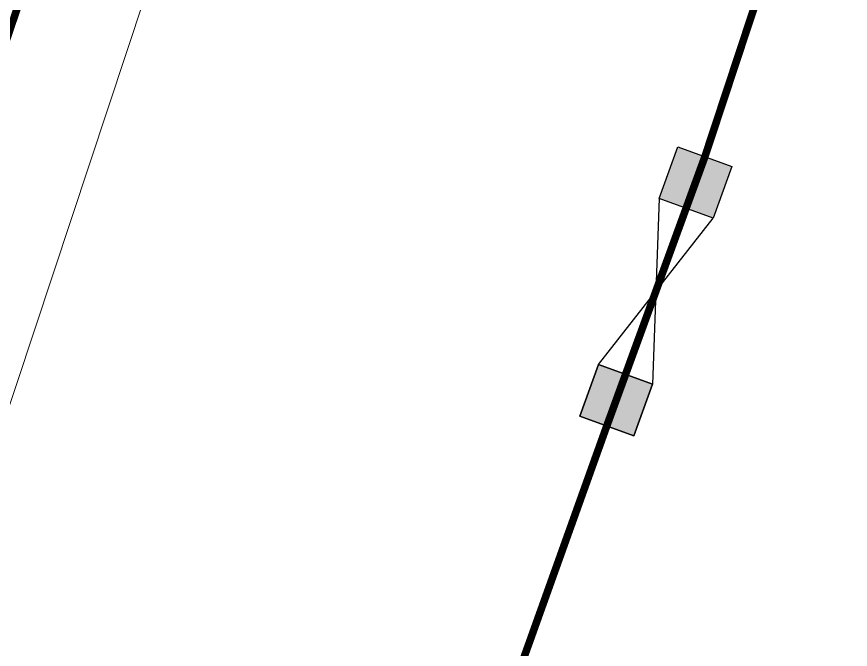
# Model space of a CAD drawing. Header units: inches. Extents: x 350994 to 353538, y 1581369 to 1583842.
# Drawn here: x 351621.23 to 351632.26, y 1583348.05 to 1583356.42 of the extents above; entities that cross this region are included whole.
import ezdxf

# ---------------------------------------------------------------- set-up
doc = ezdxf.new("R2010")
doc.units = ezdxf.units.IN
doc.header["$MEASUREMENT"] = 0
doc.linetypes.add('1', pattern=[0])
doc.linetypes.add('ACAD_ISO03W100', pattern=[30, 12, -18])
for name, color, linetype in [('CW', 94, '1'), ('EP TF', 5, 'Continuous'), ('GATE', 255, 'Continuous'), ("ROAD'S", 1, '1')]:
    doc.layers.add(name, color=color, linetype=linetype)
doc.styles.get("Standard").update_dxf_attribs({"font": 'arial.ttf'})
doc.linetypes.add('SILT_FENCE', pattern='A,0.5,-0.2,["EP",Standard,S=0.1,R=0,X=-0.1,Y=-0.05],-0.2', length=0.9)

# ---------------------------------------------------------------- blocks, each defined once
blk = doc.blocks.new('gate')
h = blk.add_hatch(color=0)
h.paths.add_polyline_path([(0.5, 0.1625090682908317), (0.8121325287041472, 0.1625090682908317), (0.8121325287041472, -0.1625090682908317), (0.5, -0.1625090682908317)])
h.paths.add_polyline_path([(-0.8121325287041472, 0.1625090682908317), (-0.5, 0.1625090682908317), (-0.5, -0.1625090682908317), (-0.8121325287041472, -0.1625090682908317)])
at = {"color": 0}
blk.add_lwpolyline([(-0.5, 0.1625090682908317), (-0.8121325287041472, 0.1625090682908317), (-0.8121325287041472, -0.1625090682908317), (-0.5, -0.1625090682908317), (-0.5, 0.1625090682908317), (0.5, -0.1625090682908317), (0.5, 0.1625090682908317), (0.8121325287041472, 0.1625090682908317), (0.8121325287041472, -0.1625090682908317), (0.5, -0.1625090682908317), (0.5, 0.1625090682908317), (-0.5, -0.1625090682908317)], dxfattribs=at)
for points in [[(-0.8121325287041472, 0.1625090682908317), (-0.5, 0.1625090682908317), (-0.5, -0.1625090682908317), (-0.8121325287041472, -0.1625090682908317)], [(0.5, 0.1625090682908317), (0.8121325287041472, 0.1625090682908317), (0.8121325287041472, -0.1625090682908317), (0.5, -0.1625090682908317)]]:
    blk.add_lwpolyline(points, close=True, dxfattribs=at)

msp = doc.modelspace()

# ---------------------------------------------------------------- linework, layer by layer
at = {"layer": 'CW', "linetype": 'ACAD_ISO03W100', "lineweight": 5, "ltscale": 0.1, "const_width": 0.1, "elevation": 92.97214100000001}
msp.add_lwpolyline([(351749.1091083842, 1583331.101495538), (351789.1284745336, 1583411.0933386), (351812.9073295913, 1583459.527070618), (351780.1559887311, 1583481.910820373), (351783.9604650604, 1583500.876360652), (351739.9818566973, 1583521.815603048), (351693.6390963132, 1583544.401037422), (351671.3159518659, 1583477.65970579), (351670.9742043371, 1583476.530025027), (351641.0252242783, 1583386.91309157), (351630.3393497369, 1583354.569267038), (351629.039590074, 1583351.002631774), (351623.7002046119, 1583336.078701345), (351671.424725057, 1583318.69853434), (351678.0479269608, 1583332.360461603), (351679.1818831887, 1583334.969408448), (351687.203018265, 1583355.09469502), (351749.1091083842, 1583331.101495538)], dxfattribs=at)
at = {"layer": 'EP TF', "color": 252, "linetype": 'SILT_FENCE', "lineweight": 5, "ltscale": 6, "elevation": 113.043921}
msp.add_lwpolyline([(351445.0663327017, 1582827.530130571), (351461.8848053417, 1582877.561763473), (351478.8402184159, 1582928.40869232), (351495.2812756062, 1582976.378480692), (351513.1312545467, 1583028.233362549), (351530.9069995629, 1583079.050550769), (351553.1779997635, 1583146.847408535), (351559.8181628567, 1583166.633766417), (351568.7887209355, 1583193.104443551), (351576.5052625609, 1583216.751429266), (351588.9680547421, 1583253.116893928), (351608.7171781959, 1583313.215284182), (351618.4363920419, 1583343.136851575), (351695.2585381628, 1583575.025861955)], dxfattribs=at)
at = {"layer": "ROAD'S", "lineweight": 5, "const_width": 0.1}
msp.add_lwpolyline([(351597.031513877, 1583282.968197914), (351610.0398884061, 1583323.245813712), (351616.6277753535, 1583342.635576316), (351616.656461314, 1583343.050268643), (351654.5296416691, 1583454.549330051), (351662.3430348246, 1583478.042521186), (351666.8334846458, 1583492.391259991), (351688.6982755482, 1583561.070447579), (351688.6982755482, 1583561.070447579), (351688.6982755482, 1583561.070447579), (351691.5725146763, 1583568.058207695)], dxfattribs=at)

# ---------------------------------------------------------------- block references
at = {"layer": 'GATE', "lineweight": 5, "extrusion": (-0.03350921517339605, 0.04839484592167547, 0.9982660323714718), "xscale": 2.338464253785185, "yscale": 2.338464253884301, "zscale": 2.338464253831681, "rotation": 215.3248244691563}
msp.add_blockref('gate', (-1190445.728374797, -1099668.863208002, 64937.28700572699), dxfattribs=at)

doc.saveas('drawing.dxf')
